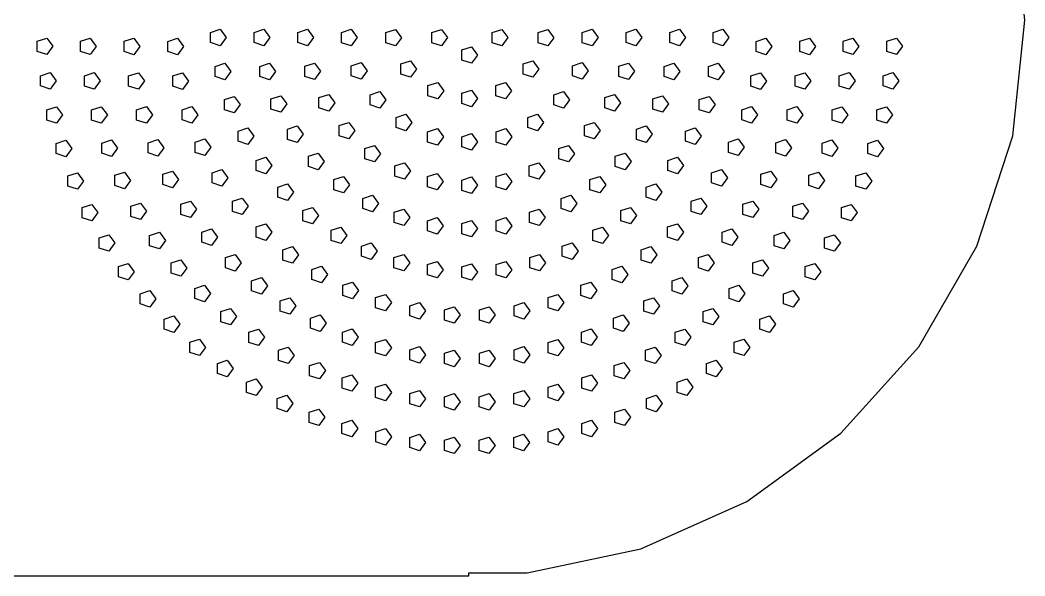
# Model space of a CAD drawing. Header units: metres. Extents: x -64 to 563, y 0 to 804.
# Drawn here: x 215.3 to 331, y 260 to 324 of the extents above; entities that cross this region are included whole.
import ezdxf

# ---------------------------------------------------------------- set-up
doc = ezdxf.new("R2010")
doc.units = ezdxf.units.M

msp = doc.modelspace()

# ---------------------------------------------------------------- linework, layer by layer
for p, q in [((331, 324), (329.601, 337.306)), ((329.601, 310.694), (331, 324)), ((237.259, 322.609), (238.377, 322.972)), ((238.377, 322.972), (239.068, 322.021)), ((242.273, 322.606), (243.391, 322.969)), ((243.391, 322.969), (244.082, 322.018)), ((247.295, 322.602), (248.413, 322.965)), ((248.413, 322.965), (249.104, 322.014)), ((252.333, 322.595), (253.452, 322.959)), ((253.452, 322.959), (254.143, 322.008)), ((257.417, 322.585), (258.535, 322.948)), ((258.535, 322.948), (259.226, 321.997)), ((262.727, 322.588), (263.845, 322.951)), ((263.845, 322.951), (264.536, 322)), ((269.655, 322.588), (270.773, 322.951)), ((270.773, 322.951), (271.464, 322)), ((274.965, 322.585), (276.083, 322.948)), ((276.083, 322.948), (276.774, 321.997)), ((280.048, 322.595), (281.167, 322.959)), ((281.167, 322.959), (281.857, 322.008)), ((285.087, 322.602), (286.205, 322.965)), ((286.205, 322.965), (286.896, 322.014)), ((290.109, 322.606), (291.227, 322.969)), ((291.227, 322.969), (291.918, 322.018)), ((295.123, 322.609), (296.241, 322.972)), ((296.241, 322.972), (296.932, 322.021)), ((217.283, 321.591), (218.401, 321.954)), ((217.283, 320.415), (217.283, 321.591)), ((218.401, 321.954), (219.092, 321.003)), ((222.294, 321.585), (223.412, 321.948)), ((222.294, 320.41), (222.294, 321.585)), ((223.412, 321.948), (224.103, 320.997)), ((227.307, 321.578), (228.425, 321.941)), ((227.307, 320.402), (227.307, 321.578)), ((228.425, 321.941), (229.116, 320.99)), ((232.325, 321.569), (233.443, 321.932)), ((232.325, 320.393), (232.325, 321.569)), ((233.443, 321.932), (234.134, 320.981)), ((237.259, 321.433), (237.259, 322.609)), ((239.068, 322.021), (238.377, 321.07)), ((242.273, 321.43), (242.273, 322.606)), ((244.082, 322.018), (243.391, 321.067)), ((247.295, 321.426), (247.295, 322.602)), ((249.104, 322.014), (248.413, 321.063)), ((252.333, 321.42), (252.333, 322.595)), ((254.143, 322.008), (253.452, 321.057)), ((257.417, 321.41), (257.417, 322.585)), ((259.226, 321.997), (258.535, 321.046)), ((262.727, 321.412), (262.727, 322.588)), ((264.536, 322), (263.845, 321.049)), ((269.655, 321.412), (269.655, 322.588)), ((271.464, 322), (270.773, 321.049)), ((274.965, 321.41), (274.965, 322.585)), ((276.774, 321.997), (276.083, 321.046)), ((280.048, 321.42), (280.048, 322.595)), ((281.857, 322.008), (281.167, 321.057)), ((285.087, 321.426), (285.087, 322.602)), ((286.896, 322.014), (286.205, 321.063)), ((290.109, 321.43), (290.109, 322.606)), ((291.918, 322.018), (291.227, 321.067)), ((295.123, 321.433), (295.123, 322.609)), ((296.932, 322.021), (296.241, 321.07)), ((300.057, 321.569), (301.175, 321.932)), ((300.057, 320.393), (300.057, 321.569)), ((301.175, 321.932), (301.866, 320.981)), ((305.075, 321.578), (306.193, 321.941)), ((305.075, 320.402), (305.075, 321.578)), ((306.193, 321.941), (306.884, 320.99)), ((310.088, 321.585), (311.206, 321.948)), ((310.088, 320.41), (310.088, 321.585)), ((311.206, 321.948), (311.897, 320.997)), ((315.099, 321.591), (316.217, 321.954)), ((315.099, 320.415), (315.099, 321.591)), ((316.217, 321.954), (316.908, 321.003)), ((218.401, 320.052), (217.283, 320.415)), ((219.092, 321.003), (218.401, 320.052)), ((223.412, 320.046), (222.294, 320.41)), ((224.103, 320.997), (223.412, 320.046)), ((229.116, 320.99), (228.425, 320.039)), ((234.134, 320.981), (233.443, 320.03)), ((238.377, 321.07), (237.259, 321.433)), ((243.391, 321.067), (242.273, 321.43)), ((248.413, 321.063), (247.295, 321.426)), ((253.452, 321.057), (252.333, 321.42)), ((258.535, 321.046), (257.417, 321.41)), ((263.845, 321.049), (262.727, 321.412)), ((266.191, 320.588), (267.309, 320.951)), ((266.191, 319.412), (266.191, 320.588)), ((267.309, 320.951), (268, 320)), ((270.773, 321.049), (269.655, 321.412)), ((276.083, 321.046), (274.965, 321.41)), ((281.167, 321.057), (280.048, 321.42)), ((286.205, 321.063), (285.087, 321.426)), ((291.227, 321.067), (290.109, 321.43)), ((296.241, 321.07), (295.123, 321.433)), ((301.866, 320.981), (301.175, 320.03)), ((306.884, 320.99), (306.193, 320.039)), ((311.206, 320.046), (310.088, 320.41)), ((311.897, 320.997), (311.206, 320.046)), ((316.217, 320.052), (315.099, 320.415)), ((316.908, 321.003), (316.217, 320.052)), ((228.425, 320.039), (227.307, 320.402)), ((233.443, 320.03), (232.325, 320.393)), ((259.155, 318.976), (260.273, 319.34)), ((260.273, 319.34), (260.964, 318.389)), ((267.309, 319.049), (266.191, 319.412)), ((268, 320), (267.309, 319.049)), ((273.227, 318.976), (274.345, 319.34)), ((274.345, 319.34), (275.036, 318.389)), ((301.175, 320.03), (300.057, 320.393)), ((306.193, 320.039), (305.075, 320.402)), ((237.798, 318.688), (238.916, 319.051)), ((237.798, 317.512), (237.798, 318.688)), ((238.916, 319.051), (239.607, 318.1)), ((239.607, 318.1), (238.916, 317.149)), ((242.925, 318.696), (244.043, 319.059)), ((242.925, 317.521), (242.925, 318.696)), ((244.043, 319.059), (244.734, 318.108)), ((244.734, 318.108), (244.043, 317.157)), ((248.121, 318.716), (249.239, 319.08)), ((248.121, 317.541), (248.121, 318.716)), ((249.239, 319.08), (249.93, 318.129)), ((249.93, 318.129), (249.239, 317.178)), ((253.456, 318.772), (254.574, 319.135)), ((253.456, 317.596), (253.456, 318.772)), ((254.574, 319.135), (255.265, 318.184)), ((255.265, 318.184), (254.574, 317.233)), ((259.155, 317.801), (259.155, 318.976)), ((260.964, 318.389), (260.273, 317.438)), ((273.227, 317.801), (273.227, 318.976)), ((275.036, 318.389), (274.345, 317.438)), ((278.926, 318.772), (280.044, 319.135)), ((278.926, 317.596), (278.926, 318.772)), ((280.044, 319.135), (280.735, 318.184)), ((280.735, 318.184), (280.044, 317.233)), ((284.261, 318.716), (285.379, 319.08)), ((284.261, 317.541), (284.261, 318.716)), ((285.379, 319.08), (286.07, 318.129)), ((286.07, 318.129), (285.379, 317.178)), ((289.457, 318.696), (290.575, 319.059)), ((289.457, 317.521), (289.457, 318.696)), ((290.575, 319.059), (291.266, 318.108)), ((291.266, 318.108), (290.575, 317.157)), ((294.584, 318.688), (295.702, 319.051)), ((294.584, 317.512), (294.584, 318.688)), ((295.702, 319.051), (296.393, 318.1)), ((296.393, 318.1), (295.702, 317.149)), ((217.69, 317.614), (218.808, 317.978)), ((217.69, 316.439), (217.69, 317.614)), ((218.808, 317.978), (219.499, 317.027)), ((219.499, 317.027), (218.808, 316.076)), ((222.748, 317.606), (223.867, 317.969)), ((222.748, 316.43), (222.748, 317.606)), ((223.867, 317.969), (224.558, 317.018)), ((224.558, 317.018), (223.867, 316.067)), ((227.823, 317.596), (228.941, 317.959)), ((227.823, 316.42), (227.823, 317.596)), ((228.941, 317.959), (229.632, 317.008)), ((229.632, 317.008), (228.941, 316.057)), ((232.92, 317.585), (234.038, 317.948)), ((232.92, 316.409), (232.92, 317.585)), ((234.038, 317.948), (234.729, 316.997)), ((234.729, 316.997), (234.038, 316.046)), ((238.916, 317.149), (237.798, 317.512)), ((244.043, 317.157), (242.925, 317.521)), ((249.239, 317.178), (248.121, 317.541)), ((254.574, 317.233), (253.456, 317.596)), ((260.273, 317.438), (259.155, 317.801)), ((274.345, 317.438), (273.227, 317.801)), ((280.044, 317.233), (278.926, 317.596)), ((285.379, 317.178), (284.261, 317.541)), ((290.575, 317.157), (289.457, 317.521)), ((295.702, 317.149), (294.584, 317.512)), ((299.462, 317.585), (300.58, 317.948)), ((299.462, 316.409), (299.462, 317.585)), ((300.58, 317.948), (301.271, 316.997)), ((301.271, 316.997), (300.58, 316.046)), ((304.559, 317.596), (305.677, 317.959)), ((304.559, 316.42), (304.559, 317.596)), ((305.677, 317.959), (306.368, 317.008)), ((306.368, 317.008), (305.677, 316.057)), ((309.633, 317.606), (310.752, 317.969)), ((309.633, 316.43), (309.633, 317.606)), ((310.752, 317.969), (311.442, 317.018)), ((311.442, 317.018), (310.752, 316.067)), ((314.692, 317.614), (315.81, 317.978)), ((314.692, 316.439), (314.692, 317.614)), ((315.81, 317.978), (316.501, 317.027)), ((316.501, 317.027), (315.81, 316.076)), ((218.808, 316.076), (217.69, 316.439)), ((223.867, 316.067), (222.748, 316.43)), ((228.941, 316.057), (227.823, 316.42)), ((234.038, 316.046), (232.92, 316.409)), ((255.611, 315.42), (256.729, 315.783)), ((256.729, 315.783), (257.42, 314.832)), ((262.286, 316.479), (263.404, 316.842)), ((262.286, 315.303), (262.286, 316.479)), ((263.404, 316.842), (264.095, 315.891)), ((264.095, 315.891), (263.404, 314.94)), ((266.191, 315.588), (267.309, 315.951)), ((267.309, 315.951), (268, 315)), ((270.096, 316.479), (271.214, 316.842)), ((270.096, 315.303), (270.096, 316.479)), ((271.214, 316.842), (271.905, 315.891)), ((271.905, 315.891), (271.214, 314.94)), ((276.771, 315.42), (277.889, 315.783)), ((277.889, 315.783), (278.58, 314.832)), ((300.58, 316.046), (299.462, 316.409)), ((305.677, 316.057), (304.559, 316.42)), ((310.752, 316.067), (309.633, 316.43)), ((315.81, 316.076), (314.692, 316.439)), ((238.865, 314.876), (239.983, 315.24)), ((238.865, 313.701), (238.865, 314.876)), ((239.983, 315.24), (240.674, 314.288)), ((244.212, 314.947), (245.33, 315.31)), ((244.212, 313.772), (244.212, 314.947)), ((245.33, 315.31), (246.021, 314.359)), ((249.737, 315.088), (250.855, 315.451)), ((249.737, 313.912), (249.737, 315.088)), ((250.855, 315.451), (251.546, 314.5)), ((255.611, 314.244), (255.611, 315.42)), ((257.42, 314.832), (256.729, 313.881)), ((263.404, 314.94), (262.286, 315.303)), ((266.191, 314.412), (266.191, 315.588)), ((268, 315), (267.309, 314.049)), ((271.214, 314.94), (270.096, 315.303)), ((276.771, 314.244), (276.771, 315.42)), ((278.58, 314.832), (277.889, 313.881)), ((282.645, 315.088), (283.763, 315.451)), ((282.645, 313.912), (282.645, 315.088)), ((283.763, 315.451), (284.454, 314.5)), ((288.17, 314.947), (289.288, 315.31)), ((288.17, 313.772), (288.17, 314.947)), ((289.288, 315.31), (289.979, 314.359)), ((293.517, 314.876), (294.635, 315.24)), ((293.517, 313.701), (293.517, 314.876)), ((294.635, 315.24), (295.326, 314.288)), ((218.42, 313.684), (219.538, 314.048)), ((218.42, 312.509), (218.42, 313.684)), ((219.538, 314.048), (220.229, 313.096)), ((223.563, 313.684), (224.681, 314.048)), ((223.563, 312.509), (223.563, 313.684)), ((224.681, 314.048), (225.372, 313.096)), ((228.745, 313.688), (229.863, 314.051)), ((228.745, 312.512), (228.745, 313.688)), ((229.863, 314.051), (230.554, 313.1)), ((233.982, 313.699), (235.1, 314.062)), ((233.982, 312.523), (233.982, 313.699)), ((235.1, 314.062), (235.791, 313.111)), ((239.983, 313.337), (238.865, 313.701)), ((240.674, 314.288), (239.983, 313.337)), ((245.33, 313.408), (244.212, 313.772)), ((246.021, 314.359), (245.33, 313.408)), ((250.855, 313.549), (249.737, 313.912)), ((251.546, 314.5), (250.855, 313.549)), ((256.729, 313.881), (255.611, 314.244)), ((267.309, 314.049), (266.191, 314.412)), ((277.889, 313.881), (276.771, 314.244)), ((283.763, 313.549), (282.645, 313.912)), ((284.454, 314.5), (283.763, 313.549)), ((289.288, 313.408), (288.17, 313.772)), ((289.979, 314.359), (289.288, 313.408)), ((294.635, 313.337), (293.517, 313.701)), ((295.326, 314.288), (294.635, 313.337)), ((298.4, 313.699), (299.518, 314.062)), ((298.4, 312.523), (298.4, 313.699)), ((299.518, 314.062), (300.209, 313.111)), ((303.637, 313.688), (304.755, 314.051)), ((303.637, 312.512), (303.637, 313.688)), ((304.755, 314.051), (305.446, 313.1)), ((308.819, 313.684), (309.937, 314.048)), ((308.819, 312.509), (308.819, 313.684)), ((309.937, 314.048), (310.628, 313.096)), ((313.962, 313.684), (315.08, 314.048)), ((313.962, 312.509), (313.962, 313.684)), ((315.08, 314.048), (315.771, 313.096)), ((219.538, 312.145), (218.42, 312.509)), ((220.229, 313.096), (219.538, 312.145)), ((224.681, 312.145), (223.563, 312.509)), ((225.372, 313.096), (224.681, 312.145)), ((229.863, 312.149), (228.745, 312.512)), ((230.554, 313.1), (229.863, 312.149)), ((235.1, 312.16), (233.982, 312.523)), ((235.791, 313.111), (235.1, 312.16)), ((258.622, 312.81), (259.74, 313.174)), ((258.622, 311.635), (258.622, 312.81)), ((259.74, 313.174), (260.431, 312.222)), ((273.76, 312.81), (274.878, 313.174)), ((273.76, 311.635), (273.76, 312.81)), ((274.878, 313.174), (275.569, 312.222)), ((299.518, 312.16), (298.4, 312.523)), ((300.209, 313.111), (299.518, 312.16)), ((304.755, 312.149), (303.637, 312.512)), ((305.446, 313.1), (304.755, 312.149)), ((309.937, 312.145), (308.819, 312.509)), ((310.628, 313.096), (309.937, 312.145)), ((315.08, 312.145), (313.962, 312.509)), ((315.771, 313.096), (315.08, 312.145)), ((240.442, 311.246), (241.56, 311.609)), ((240.442, 310.07), (240.442, 311.246)), ((241.56, 311.609), (242.251, 310.658)), ((246.099, 311.461), (247.217, 311.824)), ((246.099, 310.285), (246.099, 311.461)), ((247.217, 311.824), (247.908, 310.873)), ((252.071, 311.874), (253.189, 312.238)), ((252.071, 310.699), (252.071, 311.874)), ((253.189, 312.238), (253.88, 311.287)), ((253.88, 311.287), (253.189, 310.335)), ((259.74, 311.271), (258.622, 311.635)), ((260.431, 312.222), (259.74, 311.271)), ((262.247, 311.155), (263.365, 311.518)), ((262.247, 309.979), (262.247, 311.155)), ((263.365, 311.518), (264.056, 310.567)), ((270.135, 311.155), (271.253, 311.518)), ((270.135, 309.979), (270.135, 311.155)), ((271.253, 311.518), (271.944, 310.567)), ((274.878, 311.271), (273.76, 311.635)), ((275.569, 312.222), (274.878, 311.271)), ((280.311, 311.874), (281.429, 312.238)), ((280.311, 310.699), (280.311, 311.874)), ((281.429, 312.238), (282.12, 311.287)), ((282.12, 311.287), (281.429, 310.335)), ((286.283, 311.461), (287.401, 311.824)), ((286.283, 310.285), (286.283, 311.461)), ((287.401, 311.824), (288.092, 310.873)), ((291.94, 311.246), (293.058, 311.609)), ((291.94, 310.07), (291.94, 311.246)), ((293.058, 311.609), (293.749, 310.658)), ((219.467, 309.827), (220.585, 310.19)), ((220.585, 310.19), (221.276, 309.239)), ((224.732, 309.853), (225.85, 310.216)), ((225.85, 310.216), (226.541, 309.265)), ((230.064, 309.895), (231.182, 310.259)), ((231.182, 310.259), (231.873, 309.308)), ((235.496, 309.966), (236.614, 310.329)), ((236.614, 310.329), (237.305, 309.378)), ((241.56, 309.707), (240.442, 310.07)), ((242.251, 310.658), (241.56, 309.707)), ((247.217, 309.922), (246.099, 310.285)), ((247.908, 310.873), (247.217, 309.922)), ((253.189, 310.335), (252.071, 310.699)), ((264.056, 310.567), (263.365, 309.616)), ((266.191, 310.588), (267.309, 310.951)), ((266.191, 309.412), (266.191, 310.588)), ((267.309, 310.951), (268, 310)), ((268, 310), (267.309, 309.049)), ((271.944, 310.567), (271.253, 309.616)), ((281.429, 310.335), (280.311, 310.699)), ((287.401, 309.922), (286.283, 310.285)), ((288.092, 310.873), (287.401, 309.922)), ((293.058, 309.707), (291.94, 310.07)), ((293.749, 310.658), (293.058, 309.707)), ((296.886, 309.966), (298.004, 310.329)), ((298.004, 310.329), (298.695, 309.378)), ((302.318, 309.895), (303.436, 310.259)), ((303.436, 310.259), (304.127, 309.308)), ((307.65, 309.853), (308.768, 310.216)), ((308.768, 310.216), (309.459, 309.265)), ((312.915, 309.827), (314.033, 310.19)), ((314.033, 310.19), (314.724, 309.239)), ((325.467, 297.969), (329.601, 310.694)), ((219.467, 308.651), (219.467, 309.827)), ((221.276, 309.239), (220.585, 308.288)), ((224.732, 308.678), (224.732, 309.853)), ((226.541, 309.265), (225.85, 308.314)), ((230.064, 308.72), (230.064, 309.895)), ((231.873, 309.308), (231.182, 308.357)), ((235.496, 308.79), (235.496, 309.966)), ((237.305, 309.378), (236.614, 308.427)), ((255.023, 309.216), (256.141, 309.58)), ((255.023, 308.041), (255.023, 309.216)), ((256.141, 309.58), (256.832, 308.629)), ((263.365, 309.616), (262.247, 309.979)), ((267.309, 309.049), (266.191, 309.412)), ((271.253, 309.616), (270.135, 309.979)), ((277.359, 309.216), (278.477, 309.58)), ((277.359, 308.041), (277.359, 309.216)), ((278.477, 309.58), (279.168, 308.629)), ((296.886, 308.79), (296.886, 309.966)), ((298.695, 309.378), (298.004, 308.427)), ((302.318, 308.72), (302.318, 309.895)), ((304.127, 309.308), (303.436, 308.357)), ((307.65, 308.678), (307.65, 309.853)), ((309.459, 309.265), (308.768, 308.314)), ((312.915, 308.651), (312.915, 309.827)), ((314.724, 309.239), (314.033, 308.288)), ((220.585, 308.288), (219.467, 308.651)), ((225.85, 308.314), (224.732, 308.678)), ((231.182, 308.357), (230.064, 308.72)), ((236.614, 308.427), (235.496, 308.79)), ((242.499, 307.864), (243.617, 308.227)), ((242.499, 306.688), (242.499, 307.864)), ((243.617, 308.227), (244.308, 307.276)), ((248.534, 308.333), (249.652, 308.696)), ((248.534, 307.157), (248.534, 308.333)), ((249.652, 308.696), (250.343, 307.745)), ((250.343, 307.745), (249.652, 306.794)), ((256.141, 307.678), (255.023, 308.041)), ((256.832, 308.629), (256.141, 307.678)), ((278.477, 307.678), (277.359, 308.041)), ((279.168, 308.629), (278.477, 307.678)), ((283.848, 308.333), (284.966, 308.696)), ((283.848, 307.157), (283.848, 308.333)), ((284.966, 308.696), (285.657, 307.745)), ((285.657, 307.745), (284.966, 306.794)), ((289.883, 307.864), (291.001, 308.227)), ((289.883, 306.688), (289.883, 307.864)), ((291.001, 308.227), (291.692, 307.276)), ((298.004, 308.427), (296.886, 308.79)), ((303.436, 308.357), (302.318, 308.72)), ((308.768, 308.314), (307.65, 308.678)), ((314.033, 308.288), (312.915, 308.651)), ((231.767, 306.259), (232.885, 306.622)), ((232.885, 306.622), (233.576, 305.671)), ((237.441, 306.438), (238.559, 306.801)), ((238.559, 306.801), (239.25, 305.85)), ((243.617, 306.325), (242.499, 306.688)), ((244.308, 307.276), (243.617, 306.325)), ((249.652, 306.794), (248.534, 307.157)), ((258.463, 307.23), (259.581, 307.594)), ((258.463, 306.055), (258.463, 307.23)), ((259.581, 307.594), (260.272, 306.643)), ((260.272, 306.643), (259.581, 305.692)), ((273.919, 307.23), (275.037, 307.594)), ((273.919, 306.055), (273.919, 307.23)), ((275.037, 307.594), (275.728, 306.643)), ((275.728, 306.643), (275.037, 305.692)), ((284.966, 306.794), (283.848, 307.157)), ((291.001, 306.325), (289.883, 306.688)), ((291.692, 307.276), (291.001, 306.325)), ((294.941, 306.438), (296.059, 306.801)), ((296.059, 306.801), (296.75, 305.85)), ((300.615, 306.259), (301.733, 306.622)), ((301.733, 306.622), (302.424, 305.671)), ((220.826, 306.067), (221.944, 306.431)), ((220.826, 304.892), (220.826, 306.067)), ((221.944, 306.431), (222.635, 305.48)), ((222.635, 305.48), (221.944, 304.529)), ((226.243, 306.144), (227.361, 306.507)), ((226.243, 304.968), (226.243, 306.144)), ((227.361, 306.507), (228.052, 305.556)), ((228.052, 305.556), (227.361, 304.605)), ((231.767, 305.083), (231.767, 306.259)), ((233.576, 305.671), (232.885, 304.72)), ((237.441, 305.262), (237.441, 306.438)), ((239.25, 305.85), (238.559, 304.899)), ((251.45, 305.648), (252.568, 306.012)), ((251.45, 304.473), (251.45, 305.648)), ((252.568, 306.012), (253.259, 305.061)), ((259.581, 305.692), (258.463, 306.055)), ((262.241, 306.003), (263.359, 306.366)), ((262.241, 304.827), (262.241, 306.003)), ((263.359, 306.366), (264.05, 305.415)), ((264.05, 305.415), (263.359, 304.464)), ((266.191, 305.588), (267.309, 305.951)), ((266.191, 304.412), (266.191, 305.588)), ((267.309, 305.951), (268, 305)), ((270.141, 306.003), (271.259, 306.366)), ((270.141, 304.827), (270.141, 306.003)), ((271.259, 306.366), (271.95, 305.415)), ((271.95, 305.415), (271.259, 304.464)), ((275.037, 305.692), (273.919, 306.055)), ((280.932, 305.648), (282.05, 306.012)), ((280.932, 304.473), (280.932, 305.648)), ((282.05, 306.012), (282.741, 305.061)), ((294.941, 305.262), (294.941, 306.438)), ((296.75, 305.85), (296.059, 304.899)), ((300.615, 305.083), (300.615, 306.259)), ((302.424, 305.671), (301.733, 304.72)), ((306.139, 306.144), (307.257, 306.507)), ((306.139, 304.968), (306.139, 306.144)), ((307.257, 306.507), (307.948, 305.556)), ((307.948, 305.556), (307.257, 304.605)), ((311.556, 306.067), (312.674, 306.431)), ((311.556, 304.892), (311.556, 306.067)), ((312.674, 306.431), (313.365, 305.48)), ((313.365, 305.48), (312.674, 304.529)), ((221.944, 304.529), (220.826, 304.892)), ((227.361, 304.605), (226.243, 304.968)), ((232.885, 304.72), (231.767, 305.083)), ((238.559, 304.899), (237.441, 305.262)), ((244.997, 304.794), (246.115, 305.157)), ((244.997, 303.618), (244.997, 304.794)), ((246.115, 305.157), (246.806, 304.206)), ((252.568, 304.11), (251.45, 304.473)), ((253.259, 305.061), (252.568, 304.11)), ((263.359, 304.464), (262.241, 304.827)), ((267.309, 304.049), (266.191, 304.412)), ((268, 305), (267.309, 304.049)), ((271.259, 304.464), (270.141, 304.827)), ((282.05, 304.11), (280.932, 304.473)), ((282.741, 305.061), (282.05, 304.11)), ((287.385, 304.794), (288.503, 305.157)), ((287.385, 303.618), (287.385, 304.794)), ((288.503, 305.157), (289.194, 304.206)), ((296.059, 304.899), (294.941, 305.262)), ((301.733, 304.72), (300.615, 305.083)), ((307.257, 304.605), (306.139, 304.968)), ((312.674, 304.529), (311.556, 304.892)), ((233.834, 302.816), (234.952, 303.18)), ((234.952, 303.18), (235.643, 302.229)), ((239.789, 303.165), (240.907, 303.528)), ((239.789, 301.989), (239.789, 303.165)), ((240.907, 303.528), (241.598, 302.577)), ((246.115, 303.255), (244.997, 303.618)), ((246.806, 304.206), (246.115, 303.255)), ((254.768, 303.48), (255.886, 303.844)), ((254.768, 302.305), (254.768, 303.48)), ((255.886, 303.844), (256.577, 302.893)), ((277.614, 303.48), (278.732, 303.844)), ((277.614, 302.305), (277.614, 303.48)), ((278.732, 303.844), (279.423, 302.893)), ((288.503, 303.255), (287.385, 303.618)), ((289.194, 304.206), (288.503, 303.255)), ((292.593, 303.165), (293.711, 303.528)), ((292.593, 301.989), (292.593, 303.165)), ((293.711, 303.528), (294.402, 302.577)), ((298.548, 302.816), (299.666, 303.18)), ((299.666, 303.18), (300.357, 302.229)), ((222.486, 302.431), (223.604, 302.795)), ((222.486, 301.256), (222.486, 302.431)), ((223.604, 302.795), (224.295, 301.844)), ((228.086, 302.588), (229.204, 302.951)), ((228.086, 301.412), (228.086, 302.588)), ((229.204, 302.951), (229.895, 302)), ((229.895, 302), (229.204, 301.049)), ((233.834, 301.641), (233.834, 302.816)), ((235.643, 302.229), (234.952, 301.277)), ((240.907, 301.626), (239.789, 301.989)), ((241.598, 302.577), (240.907, 301.626)), ((247.889, 302.092), (249.007, 302.455)), ((247.889, 300.917), (247.889, 302.092)), ((249.007, 302.455), (249.698, 301.504)), ((255.886, 301.942), (254.768, 302.305)), ((256.577, 302.893), (255.886, 301.942)), ((258.398, 301.888), (259.516, 302.251)), ((259.516, 302.251), (260.207, 301.3)), ((273.984, 301.888), (275.102, 302.251)), ((275.102, 302.251), (275.793, 301.3)), ((278.732, 301.942), (277.614, 302.305)), ((279.423, 302.893), (278.732, 301.942)), ((284.493, 302.092), (285.611, 302.455)), ((284.493, 300.917), (284.493, 302.092)), ((285.611, 302.455), (286.302, 301.504)), ((293.711, 301.626), (292.593, 301.989)), ((294.402, 302.577), (293.711, 301.626)), ((298.548, 301.641), (298.548, 302.816)), ((300.357, 302.229), (299.666, 301.277)), ((304.296, 302.588), (305.414, 302.951)), ((304.296, 301.412), (304.296, 302.588)), ((305.414, 302.951), (306.105, 302)), ((306.105, 302), (305.414, 301.049)), ((309.896, 302.431), (311.014, 302.795)), ((309.896, 301.256), (309.896, 302.431)), ((311.014, 302.795), (311.705, 301.844)), ((223.604, 300.893), (222.486, 301.256)), ((224.295, 301.844), (223.604, 300.893)), ((229.204, 301.049), (228.086, 301.412)), ((234.952, 301.277), (233.834, 301.641)), ((249.007, 300.553), (247.889, 300.917)), ((249.698, 301.504), (249.007, 300.553)), ((258.398, 300.713), (258.398, 301.888)), ((260.207, 301.3), (259.516, 300.349)), ((262.241, 300.915), (263.359, 301.278)), ((262.241, 299.74), (262.241, 300.915)), ((263.359, 301.278), (264.05, 300.327)), ((266.191, 300.588), (267.309, 300.951)), ((267.309, 300.951), (268, 300)), ((270.141, 300.915), (271.259, 301.278)), ((270.141, 299.74), (270.141, 300.915)), ((271.259, 301.278), (271.95, 300.327)), ((273.984, 300.713), (273.984, 301.888)), ((275.793, 301.3), (275.102, 300.349)), ((285.611, 300.553), (284.493, 300.917)), ((286.302, 301.504), (285.611, 300.553)), ((299.666, 301.277), (298.548, 301.641)), ((305.414, 301.049), (304.296, 301.412)), ((311.014, 300.893), (309.896, 301.256)), ((311.705, 301.844), (311.014, 300.893)), ((236.244, 299.605), (237.362, 299.968)), ((236.244, 298.429), (236.244, 299.605)), ((237.362, 299.968), (238.053, 299.017)), ((242.508, 300.193), (243.626, 300.556)), ((242.508, 299.017), (242.508, 300.193)), ((243.626, 300.556), (244.317, 299.605)), ((244.317, 299.605), (243.626, 298.654)), ((251.123, 299.81), (252.241, 300.173)), ((251.123, 298.634), (251.123, 299.81)), ((252.241, 300.173), (252.932, 299.222)), ((259.516, 300.349), (258.398, 300.713)), ((263.359, 299.376), (262.241, 299.74)), ((264.05, 300.327), (263.359, 299.376)), ((266.191, 299.412), (266.191, 300.588)), ((268, 300), (267.309, 299.049)), ((271.259, 299.376), (270.141, 299.74)), ((271.95, 300.327), (271.259, 299.376)), ((275.102, 300.349), (273.984, 300.713)), ((281.259, 299.81), (282.377, 300.173)), ((281.259, 298.634), (281.259, 299.81)), ((282.377, 300.173), (283.068, 299.222)), ((289.874, 300.193), (290.992, 300.556)), ((289.874, 299.017), (289.874, 300.193)), ((290.992, 300.556), (291.683, 299.605)), ((291.683, 299.605), (290.992, 298.654)), ((296.138, 299.605), (297.256, 299.968)), ((296.138, 298.429), (296.138, 299.605)), ((297.256, 299.968), (297.947, 299.017)), ((224.438, 298.943), (225.556, 299.306)), ((224.438, 297.767), (224.438, 298.943)), ((225.556, 299.306), (226.247, 298.355)), ((230.244, 299.214), (231.362, 299.577)), ((230.244, 298.038), (230.244, 299.214)), ((231.362, 299.577), (232.053, 298.626)), ((232.053, 298.626), (231.362, 297.675)), ((238.053, 299.017), (237.362, 298.066)), ((243.626, 298.654), (242.508, 299.017)), ((252.241, 298.271), (251.123, 298.634)), ((252.932, 299.222), (252.241, 298.271)), ((267.309, 299.049), (266.191, 299.412)), ((282.377, 298.271), (281.259, 298.634)), ((283.068, 299.222), (282.377, 298.271)), ((290.992, 298.654), (289.874, 299.017)), ((297.947, 299.017), (297.256, 298.066)), ((302.138, 299.214), (303.256, 299.577)), ((302.138, 298.038), (302.138, 299.214)), ((303.256, 299.577), (303.947, 298.626)), ((303.947, 298.626), (303.256, 297.675)), ((307.944, 298.943), (309.062, 299.306)), ((307.944, 297.767), (307.944, 298.943)), ((309.062, 299.306), (309.753, 298.355)), ((225.556, 297.404), (224.438, 297.767)), ((226.247, 298.355), (225.556, 297.404)), ((231.362, 297.675), (230.244, 298.038)), ((237.362, 298.066), (236.244, 298.429)), ((245.56, 297.563), (246.678, 297.926)), ((245.56, 296.387), (245.56, 297.563)), ((246.678, 297.926), (247.369, 296.975)), ((254.637, 297.989), (255.755, 298.352)), ((254.637, 296.813), (254.637, 297.989)), ((255.755, 298.352), (256.446, 297.401)), ((256.446, 297.401), (255.755, 296.45)), ((277.745, 297.989), (278.863, 298.352)), ((277.745, 296.813), (277.745, 297.989)), ((278.863, 298.352), (279.554, 297.401)), ((279.554, 297.401), (278.863, 296.45)), ((286.822, 297.563), (287.94, 297.926)), ((286.822, 296.387), (286.822, 297.563)), ((287.94, 297.926), (288.631, 296.975)), ((297.256, 298.066), (296.138, 298.429)), ((303.256, 297.675), (302.138, 298.038)), ((309.062, 297.404), (307.944, 297.767)), ((309.753, 298.355), (309.062, 297.404)), ((318.777, 286.382), (325.467, 297.969)), ((232.701, 296.05), (233.819, 296.413)), ((233.819, 296.413), (234.51, 295.462)), ((238.971, 296.658), (240.089, 297.021)), ((238.971, 295.482), (238.971, 296.658)), ((240.089, 297.021), (240.78, 296.07)), ((246.678, 296.024), (245.56, 296.387)), ((247.369, 296.975), (246.678, 296.024)), ((255.755, 296.45), (254.637, 296.813)), ((258.367, 296.663), (259.485, 297.026)), ((258.367, 295.488), (258.367, 296.663)), ((259.485, 297.026), (260.176, 296.075)), ((262.242, 295.858), (263.36, 296.221)), ((263.36, 296.221), (264.051, 295.27)), ((270.14, 295.858), (271.258, 296.221)), ((271.258, 296.221), (271.949, 295.27)), ((274.015, 296.663), (275.133, 297.026)), ((274.015, 295.488), (274.015, 296.663)), ((275.133, 297.026), (275.824, 296.075)), ((278.863, 296.45), (277.745, 296.813)), ((287.94, 296.024), (286.822, 296.387)), ((288.631, 296.975), (287.94, 296.024)), ((293.411, 296.658), (294.529, 297.021)), ((293.411, 295.482), (293.411, 296.658)), ((294.529, 297.021), (295.22, 296.07)), ((299.681, 296.05), (300.799, 296.413)), ((300.799, 296.413), (301.49, 295.462)), ((226.667, 295.625), (227.785, 295.988)), ((226.667, 294.449), (226.667, 295.625)), ((227.785, 295.988), (228.476, 295.037)), ((228.476, 295.037), (227.785, 294.086)), ((232.701, 294.875), (232.701, 296.05)), ((234.51, 295.462), (233.819, 294.511)), ((240.089, 295.119), (238.971, 295.482)), ((240.78, 296.07), (240.089, 295.119)), ((248.901, 295.312), (250.019, 295.676)), ((248.901, 294.137), (248.901, 295.312)), ((250.019, 295.676), (250.71, 294.725)), ((259.485, 295.124), (258.367, 295.488)), ((260.176, 296.075), (259.485, 295.124)), ((262.242, 294.682), (262.242, 295.858)), ((264.051, 295.27), (263.36, 294.319)), ((266.191, 295.588), (267.309, 295.951)), ((266.191, 294.412), (266.191, 295.588)), ((267.309, 295.951), (268, 295)), ((268, 295), (267.309, 294.049)), ((270.14, 294.682), (270.14, 295.858)), ((271.949, 295.27), (271.258, 294.319)), ((275.133, 295.124), (274.015, 295.488)), ((275.824, 296.075), (275.133, 295.124)), ((283.481, 295.312), (284.599, 295.676)), ((283.481, 294.137), (283.481, 295.312)), ((284.599, 295.676), (285.29, 294.725)), ((294.529, 295.119), (293.411, 295.482)), ((295.22, 296.07), (294.529, 295.119)), ((299.681, 294.875), (299.681, 296.05)), ((301.49, 295.462), (300.799, 294.511)), ((305.715, 295.625), (306.833, 295.988)), ((305.715, 294.449), (305.715, 295.625)), ((306.833, 295.988), (307.524, 295.037)), ((307.524, 295.037), (306.833, 294.086)), ((227.785, 294.086), (226.667, 294.449)), ((233.819, 294.511), (232.701, 294.875)), ((241.987, 294.007), (243.105, 294.37)), ((241.987, 292.832), (241.987, 294.007)), ((243.105, 294.37), (243.796, 293.419)), ((250.019, 293.773), (248.901, 294.137)), ((250.71, 294.725), (250.019, 293.773)), ((252.485, 293.473), (253.603, 293.836)), ((253.603, 293.836), (254.294, 292.885)), ((263.36, 294.319), (262.242, 294.682)), ((267.309, 294.049), (266.191, 294.412)), ((271.258, 294.319), (270.14, 294.682)), ((279.897, 293.473), (281.015, 293.836)), ((281.015, 293.836), (281.706, 292.885)), ((284.599, 293.773), (283.481, 294.137)), ((285.29, 294.725), (284.599, 293.773)), ((290.395, 294.007), (291.513, 294.37)), ((290.395, 292.832), (290.395, 294.007)), ((291.513, 294.37), (292.204, 293.419)), ((300.799, 294.511), (299.681, 294.875)), ((306.833, 294.086), (305.715, 294.449)), ((229.159, 292.5), (230.277, 292.863)), ((230.277, 292.863), (230.968, 291.912)), ((235.434, 293.123), (236.552, 293.486)), ((235.434, 291.947), (235.434, 293.123)), ((236.552, 293.486), (237.243, 292.535)), ((243.105, 292.468), (241.987, 292.832)), ((243.796, 293.419), (243.105, 292.468)), ((252.485, 292.297), (252.485, 293.473)), ((254.294, 292.885), (253.603, 291.934)), ((279.897, 292.297), (279.897, 293.473)), ((281.706, 292.885), (281.015, 291.934)), ((291.513, 292.468), (290.395, 292.832)), ((292.204, 293.419), (291.513, 292.468)), ((296.948, 293.123), (298.066, 293.486)), ((296.948, 291.947), (296.948, 293.123)), ((298.066, 293.486), (298.757, 292.535)), ((303.223, 292.5), (304.341, 292.863)), ((304.341, 292.863), (305.032, 291.912)), ((229.159, 291.324), (229.159, 292.5)), ((230.968, 291.912), (230.277, 290.961)), ((236.552, 291.584), (235.434, 291.947)), ((237.243, 292.535), (236.552, 291.584)), ((245.26, 291.681), (246.378, 292.044)), ((245.26, 290.505), (245.26, 291.681)), ((246.378, 292.044), (247.069, 291.093)), ((253.603, 291.934), (252.485, 292.297)), ((256.261, 292.07), (257.379, 292.433)), ((256.261, 290.895), (256.261, 292.07)), ((257.379, 292.433), (258.07, 291.482)), ((276.121, 292.07), (277.239, 292.433)), ((276.121, 290.895), (276.121, 292.07)), ((277.239, 292.433), (277.93, 291.482)), ((281.015, 291.934), (279.897, 292.297)), ((287.122, 291.681), (288.24, 292.044)), ((287.122, 290.505), (287.122, 291.681)), ((288.24, 292.044), (288.931, 291.093)), ((298.066, 291.584), (296.948, 291.947)), ((298.757, 292.535), (298.066, 291.584)), ((303.223, 291.324), (303.223, 292.5)), ((305.032, 291.912), (304.341, 290.961)), ((230.277, 290.961), (229.159, 291.324)), ((238.423, 290.456), (239.541, 290.82)), ((238.423, 289.281), (238.423, 290.456)), ((239.541, 290.82), (240.232, 289.869)), ((246.378, 290.142), (245.26, 290.505)), ((247.069, 291.093), (246.378, 290.142)), ((257.379, 290.531), (256.261, 290.895)), ((258.07, 291.482), (257.379, 290.531)), ((260.177, 291.124), (261.295, 291.487)), ((260.177, 289.948), (260.177, 291.124)), ((261.295, 291.487), (261.986, 290.536)), ((261.986, 290.536), (261.295, 289.585)), ((264.177, 290.648), (265.295, 291.011)), ((264.177, 289.472), (264.177, 290.648)), ((265.295, 291.011), (265.986, 290.06)), ((268.205, 290.648), (269.323, 291.011)), ((268.205, 289.472), (268.205, 290.648)), ((269.323, 291.011), (270.014, 290.06)), ((272.205, 291.124), (273.323, 291.487)), ((272.205, 289.948), (272.205, 291.124)), ((273.323, 291.487), (274.014, 290.536)), ((274.014, 290.536), (273.323, 289.585)), ((277.239, 290.531), (276.121, 290.895)), ((277.93, 291.482), (277.239, 290.531)), ((288.24, 290.142), (287.122, 290.505)), ((288.931, 291.093), (288.24, 290.142)), ((293.959, 290.456), (295.077, 290.82)), ((293.959, 289.281), (293.959, 290.456)), ((295.077, 290.82), (295.768, 289.869)), ((304.341, 290.961), (303.223, 291.324)), ((231.898, 289.588), (233.016, 289.951)), ((231.898, 288.412), (231.898, 289.588)), ((233.016, 289.951), (233.707, 289)), ((239.541, 288.918), (238.423, 289.281)), ((240.232, 289.869), (239.541, 288.918)), ((248.754, 289.703), (249.872, 290.066)), ((248.754, 288.527), (248.754, 289.703)), ((249.872, 290.066), (250.563, 289.115)), ((261.295, 289.585), (260.177, 289.948)), ((265.295, 289.109), (264.177, 289.472)), ((265.986, 290.06), (265.295, 289.109)), ((269.323, 289.109), (268.205, 289.472)), ((270.014, 290.06), (269.323, 289.109)), ((273.323, 289.585), (272.205, 289.948)), ((283.628, 289.703), (284.746, 290.066)), ((283.628, 288.527), (283.628, 289.703)), ((284.746, 290.066), (285.437, 289.115)), ((295.077, 288.918), (293.959, 289.281)), ((295.768, 289.869), (295.077, 288.918)), ((300.484, 289.588), (301.602, 289.951)), ((300.484, 288.412), (300.484, 289.588)), ((301.602, 289.951), (302.293, 289)), ((233.016, 288.049), (231.898, 288.412)), ((233.707, 289), (233.016, 288.049)), ((241.642, 288.073), (242.76, 288.436)), ((241.642, 286.897), (241.642, 288.073)), ((242.76, 288.436), (243.451, 287.485)), ((249.872, 288.164), (248.754, 288.527)), ((250.563, 289.115), (249.872, 288.164)), ((252.434, 288.095), (253.552, 288.458)), ((252.434, 286.919), (252.434, 288.095)), ((253.552, 288.458), (254.243, 287.507)), ((279.948, 288.095), (281.066, 288.458)), ((279.948, 286.919), (279.948, 288.095)), ((281.066, 288.458), (281.757, 287.507)), ((284.746, 288.164), (283.628, 288.527)), ((285.437, 289.115), (284.746, 288.164)), ((290.74, 288.073), (291.858, 288.436)), ((290.74, 286.897), (290.74, 288.073)), ((291.858, 288.436), (292.549, 287.485)), ((301.602, 288.049), (300.484, 288.412)), ((302.293, 289), (301.602, 288.049)), ((234.865, 286.909), (235.983, 287.272)), ((234.865, 285.734), (234.865, 286.909)), ((235.983, 287.272), (236.674, 286.321)), ((242.76, 286.534), (241.642, 286.897)), ((243.451, 287.485), (242.76, 286.534)), ((253.552, 286.556), (252.434, 286.919)), ((254.243, 287.507), (253.552, 286.556)), ((256.259, 286.874), (257.377, 287.237)), ((256.259, 285.698), (256.259, 286.874)), ((257.377, 287.237), (258.068, 286.286)), ((276.123, 286.874), (277.241, 287.237)), ((276.123, 285.698), (276.123, 286.874)), ((277.241, 287.237), (277.932, 286.286)), ((281.066, 286.556), (279.948, 286.919)), ((281.757, 287.507), (281.066, 286.556)), ((291.858, 286.534), (290.74, 286.897)), ((292.549, 287.485), (291.858, 286.534)), ((297.517, 286.909), (298.635, 287.272)), ((297.517, 285.734), (297.517, 286.909)), ((298.635, 287.272), (299.326, 286.321)), ((235.983, 285.37), (234.865, 285.734)), ((236.674, 286.321), (235.983, 285.37)), ((245.064, 285.992), (246.182, 286.355)), ((245.064, 284.816), (245.064, 285.992)), ((246.182, 286.355), (246.873, 285.404)), ((258.068, 286.286), (257.377, 285.335)), ((260.189, 286.052), (261.307, 286.416)), ((260.189, 284.877), (260.189, 286.052)), ((261.307, 286.416), (261.998, 285.465)), ((264.183, 285.639), (265.301, 286.003)), ((265.301, 286.003), (265.992, 285.052)), ((268.199, 285.639), (269.317, 286.003)), ((269.317, 286.003), (270.008, 285.052)), ((272.193, 286.052), (273.311, 286.416)), ((272.193, 284.877), (272.193, 286.052)), ((273.311, 286.416), (274.002, 285.465)), ((277.932, 286.286), (277.241, 285.335)), ((287.318, 285.992), (288.436, 286.355)), ((287.318, 284.816), (287.318, 285.992)), ((288.436, 286.355), (289.127, 285.404)), ((298.635, 285.37), (297.517, 285.734)), ((299.326, 286.321), (298.635, 285.37)), ((309.824, 276.439), (318.777, 286.382)), ((238.04, 284.481), (239.158, 284.844)), ((239.158, 284.844), (239.849, 283.893)), ((246.182, 284.453), (245.064, 284.816)), ((246.873, 285.404), (246.182, 284.453)), ((248.661, 284.23), (249.779, 284.594)), ((249.779, 284.594), (250.47, 283.643)), ((257.377, 285.335), (256.259, 285.698)), ((261.307, 284.514), (260.189, 284.877)), ((261.998, 285.465), (261.307, 284.514)), ((264.183, 284.464), (264.183, 285.639)), ((265.992, 285.052), (265.301, 284.101)), ((268.199, 284.464), (268.199, 285.639)), ((270.008, 285.052), (269.317, 284.101)), ((273.311, 284.514), (272.193, 284.877)), ((274.002, 285.465), (273.311, 284.514)), ((277.241, 285.335), (276.123, 285.698)), ((283.721, 284.23), (284.839, 284.594)), ((284.839, 284.594), (285.53, 283.643)), ((288.436, 284.453), (287.318, 284.816)), ((289.127, 285.404), (288.436, 284.453)), ((294.342, 284.481), (295.46, 284.844)), ((295.46, 284.844), (296.151, 283.893)), ((238.04, 283.306), (238.04, 284.481)), ((239.849, 283.893), (239.158, 282.942)), ((248.661, 283.055), (248.661, 284.23)), ((250.47, 283.643), (249.779, 282.692)), ((265.301, 284.101), (264.183, 284.464)), ((269.317, 284.101), (268.199, 284.464)), ((283.721, 283.055), (283.721, 284.23)), ((285.53, 283.643), (284.839, 282.692)), ((294.342, 283.306), (294.342, 284.481)), ((296.151, 283.893), (295.46, 282.942)), ((239.158, 282.942), (238.04, 283.306)), ((241.403, 282.32), (242.521, 282.683)), ((241.403, 281.145), (241.403, 282.32)), ((242.521, 282.683), (243.212, 281.732)), ((249.779, 282.692), (248.661, 283.055)), ((252.404, 282.804), (253.522, 283.167)), ((252.404, 281.628), (252.404, 282.804)), ((253.522, 283.167), (254.213, 282.216)), ((279.978, 282.804), (281.096, 283.167)), ((279.978, 281.628), (279.978, 282.804)), ((281.096, 283.167), (281.787, 282.216)), ((284.839, 282.692), (283.721, 283.055)), ((290.979, 282.32), (292.097, 282.683)), ((290.979, 281.145), (290.979, 282.32)), ((292.097, 282.683), (292.788, 281.732)), ((295.46, 282.942), (294.342, 283.306)), ((242.521, 280.781), (241.403, 281.145)), ((243.212, 281.732), (242.521, 280.781)), ((253.522, 281.265), (252.404, 281.628)), ((254.213, 282.216), (253.522, 281.265)), ((256.261, 281.723), (257.379, 282.086)), ((256.261, 280.547), (256.261, 281.723)), ((257.379, 282.086), (258.07, 281.135)), ((258.07, 281.135), (257.379, 280.184)), ((260.2, 280.998), (261.318, 281.361)), ((261.318, 281.361), (262.009, 280.41)), ((272.182, 280.998), (273.3, 281.361)), ((273.3, 281.361), (273.991, 280.41)), ((276.121, 281.723), (277.239, 282.086)), ((276.121, 280.547), (276.121, 281.723)), ((277.239, 282.086), (277.93, 281.135)), ((277.93, 281.135), (277.239, 280.184)), ((281.096, 281.265), (279.978, 281.628)), ((281.787, 282.216), (281.096, 281.265)), ((292.097, 280.781), (290.979, 281.145)), ((292.788, 281.732), (292.097, 280.781)), ((244.931, 280.44), (246.049, 280.804)), ((244.931, 279.265), (244.931, 280.44)), ((246.049, 280.804), (246.74, 279.853)), ((257.379, 280.184), (256.261, 280.547)), ((260.2, 279.822), (260.2, 280.998)), ((262.009, 280.41), (261.318, 279.459)), ((264.188, 280.633), (265.306, 280.997)), ((264.188, 279.458), (264.188, 280.633)), ((265.306, 280.997), (265.997, 280.046)), ((265.997, 280.046), (265.306, 279.095)), ((268.194, 280.633), (269.312, 280.997)), ((268.194, 279.458), (268.194, 280.633)), ((269.312, 280.997), (270.003, 280.046)), ((270.003, 280.046), (269.312, 279.095)), ((272.182, 279.822), (272.182, 280.998)), ((273.991, 280.41), (273.3, 279.459)), ((277.239, 280.184), (276.121, 280.547)), ((287.451, 280.44), (288.569, 280.804)), ((287.451, 279.265), (287.451, 280.44)), ((288.569, 280.804), (289.26, 279.853)), ((246.049, 278.901), (244.931, 279.265)), ((246.74, 279.853), (246.049, 278.901)), ((248.6, 278.854), (249.718, 279.218)), ((248.6, 277.679), (248.6, 278.854)), ((249.718, 279.218), (250.409, 278.267)), ((261.318, 279.459), (260.2, 279.822)), ((265.306, 279.095), (264.188, 279.458)), ((269.312, 279.095), (268.194, 279.458)), ((273.3, 279.459), (272.182, 279.822)), ((283.782, 278.854), (284.9, 279.218)), ((283.782, 277.679), (283.782, 278.854)), ((284.9, 279.218), (285.591, 278.267)), ((288.569, 278.901), (287.451, 279.265)), ((289.26, 279.853), (288.569, 278.901)), ((249.718, 277.315), (248.6, 277.679)), ((250.409, 278.267), (249.718, 277.315)), ((252.386, 277.573), (253.504, 277.936)), ((253.504, 277.936), (254.195, 276.985)), ((279.996, 277.573), (281.114, 277.936)), ((281.114, 277.936), (281.805, 276.985)), ((284.9, 277.315), (283.782, 277.679)), ((285.591, 278.267), (284.9, 277.315)), ((252.386, 276.397), (252.386, 277.573)), ((254.195, 276.985), (253.504, 276.034)), ((256.264, 276.604), (257.382, 276.967)), ((256.264, 275.428), (256.264, 276.604)), ((257.382, 276.967), (258.073, 276.016)), ((276.118, 276.604), (277.236, 276.967)), ((276.118, 275.428), (276.118, 276.604)), ((277.236, 276.967), (277.927, 276.016)), ((279.996, 276.397), (279.996, 277.573)), ((281.805, 276.985), (281.114, 276.034)), ((253.504, 276.034), (252.386, 276.397)), ((257.382, 275.065), (256.264, 275.428)), ((258.073, 276.016), (257.382, 275.065)), ((260.208, 275.954), (261.326, 276.318)), ((260.208, 274.779), (260.208, 275.954)), ((261.326, 276.318), (262.017, 275.367)), ((262.017, 275.367), (261.326, 274.416)), ((264.192, 275.629), (265.31, 275.992)), ((264.192, 274.453), (264.192, 275.629)), ((265.31, 275.992), (266.001, 275.041)), ((268.19, 275.629), (269.308, 275.992)), ((268.19, 274.453), (268.19, 275.629)), ((269.308, 275.992), (269.999, 275.041)), ((272.174, 275.954), (273.292, 276.318)), ((272.174, 274.779), (272.174, 275.954)), ((273.292, 276.318), (273.983, 275.367)), ((273.983, 275.367), (273.292, 274.416)), ((277.236, 275.065), (276.118, 275.428)), ((277.927, 276.016), (277.236, 275.065)), ((281.114, 276.034), (279.996, 276.397)), ((299, 268.574), (309.824, 276.439)), ((261.326, 274.416), (260.208, 274.779)), ((265.31, 274.09), (264.192, 274.453)), ((266.001, 275.041), (265.31, 274.09)), ((269.308, 274.09), (268.19, 274.453)), ((269.999, 275.041), (269.308, 274.09)), ((273.292, 274.416), (272.174, 274.779)), ((286.777, 263.132), (299, 268.574)), ((273.69, 260.351), (286.777, 263.132)), ((267, 260.351), (273.69, 260.351)), ((267, 260), (267, 260.351)), ((64, 260), (267, 260))]:
    msp.add_line(p, q)

doc.saveas('drawing.dxf')
